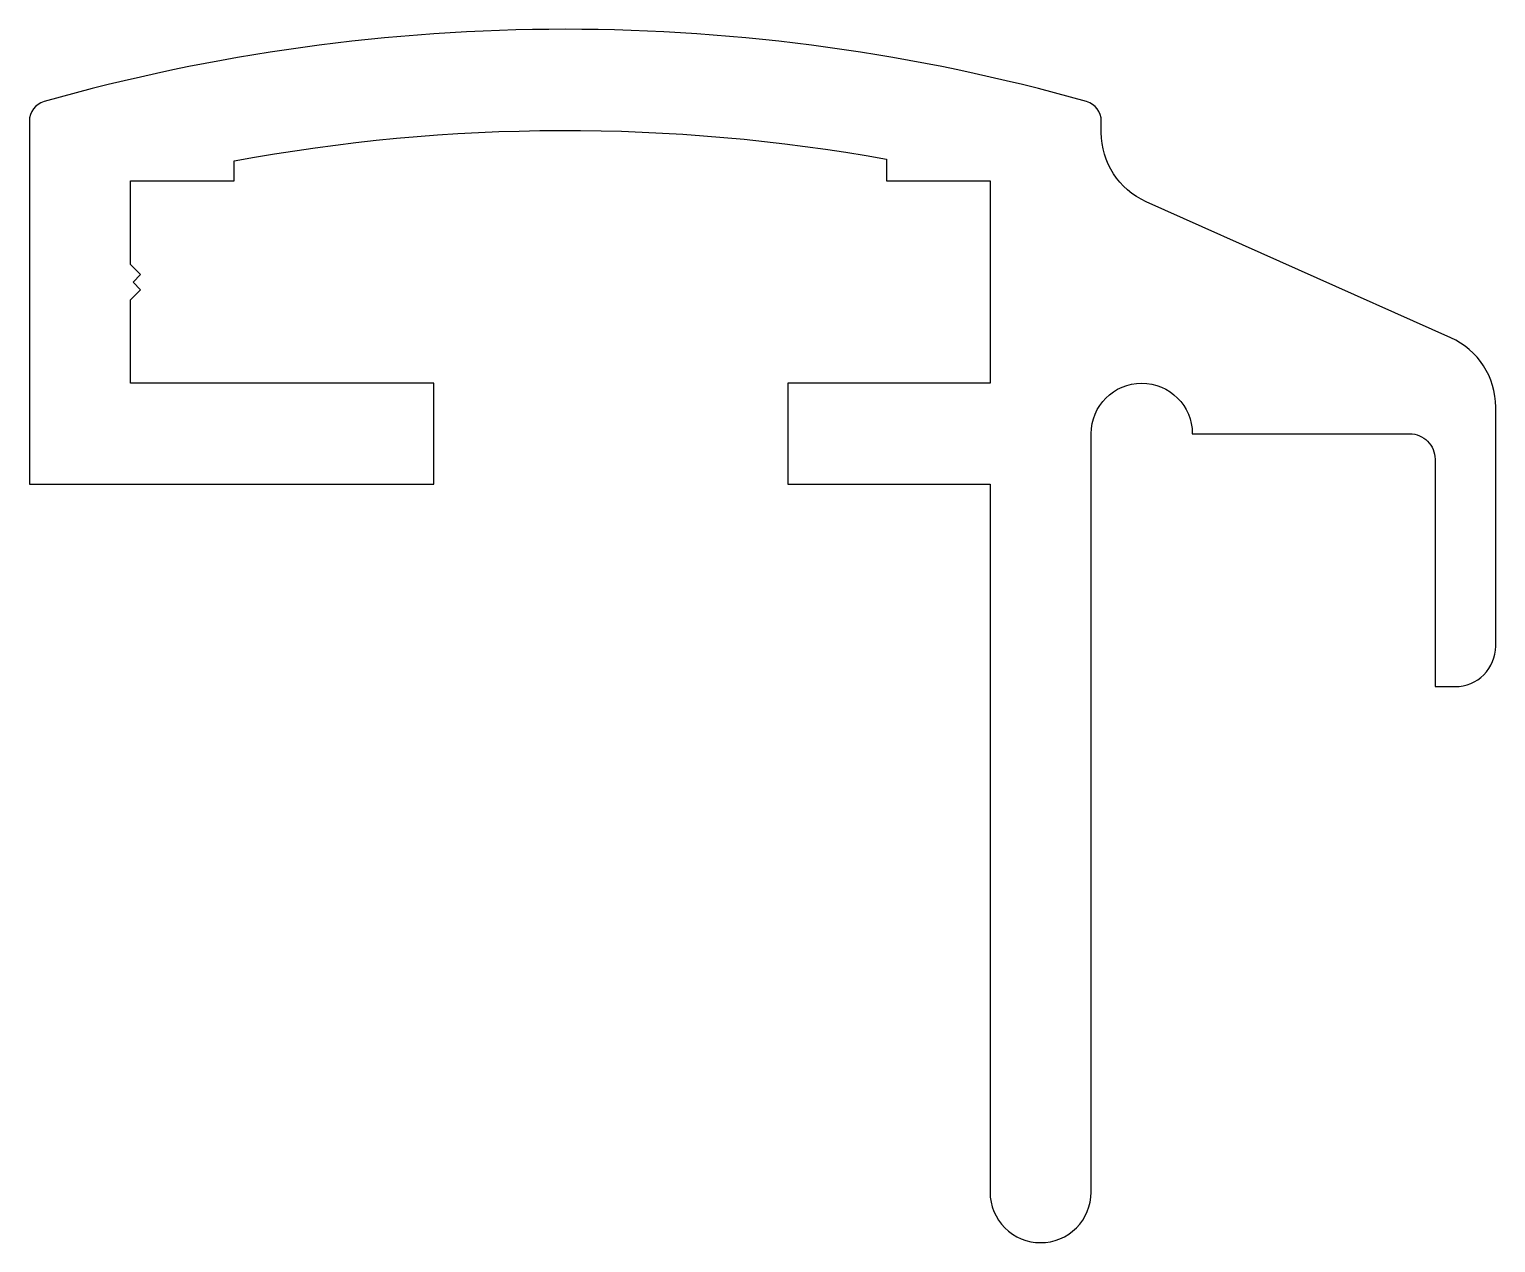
# Model space of a CAD drawing. Extents: x 944.4 to 973.4, y -14.6 to 9.4.
import ezdxf

# ---------------------------------------------------------------- set-up
doc = ezdxf.new("R2010")
doc.units = 0
doc.header["$LTSCALE"] = 15
doc.layers.get('0').update_dxf_attribs({"linetype": 'CONTINUOUS'})

msp = doc.modelspace()

# ---------------------------------------------------------------- linework, layer by layer
at = {"ltscale": 0.05}
msp.add_lwpolyline([(946.404, 4.739), (946.404, 6.389), (948.454, 6.389), (948.454, 6.786, -0.09057), (961.354, 6.823), (961.354, 6.389), (963.404, 6.389), (963.404, 2.389), (959.404, 2.389), (959.404, 0.389), (963.404, 0.389), (963.404, -13.611, 0.414214), (964.404, -14.611, 0.414214), (965.404, -13.611), (965.404, 1.389, -1), (967.404, 1.389), (971.704, 1.389, -0.414214), (972.204, 0.889), (972.204, -3.611), (972.604, -3.611, 0.414214), (973.404, -2.811), (973.404, 1.916, 0.295786), (972.516, 3.286), (966.491, 5.979, -0.295786), (965.604, 7.349), (965.604, 7.575, 0.335647), (965.312, 7.96, 0.138613), (944.695, 7.96, 0.335647), (944.404, 7.575), (944.404, 0.389), (952.404, 0.389), (952.404, 2.389), (946.404, 2.389), (946.404, 4.039), (946.604, 4.239), (946.454, 4.389), (946.604, 4.539)], format="xyb", close=True, dxfattribs=at)

doc.saveas('drawing.dxf')
